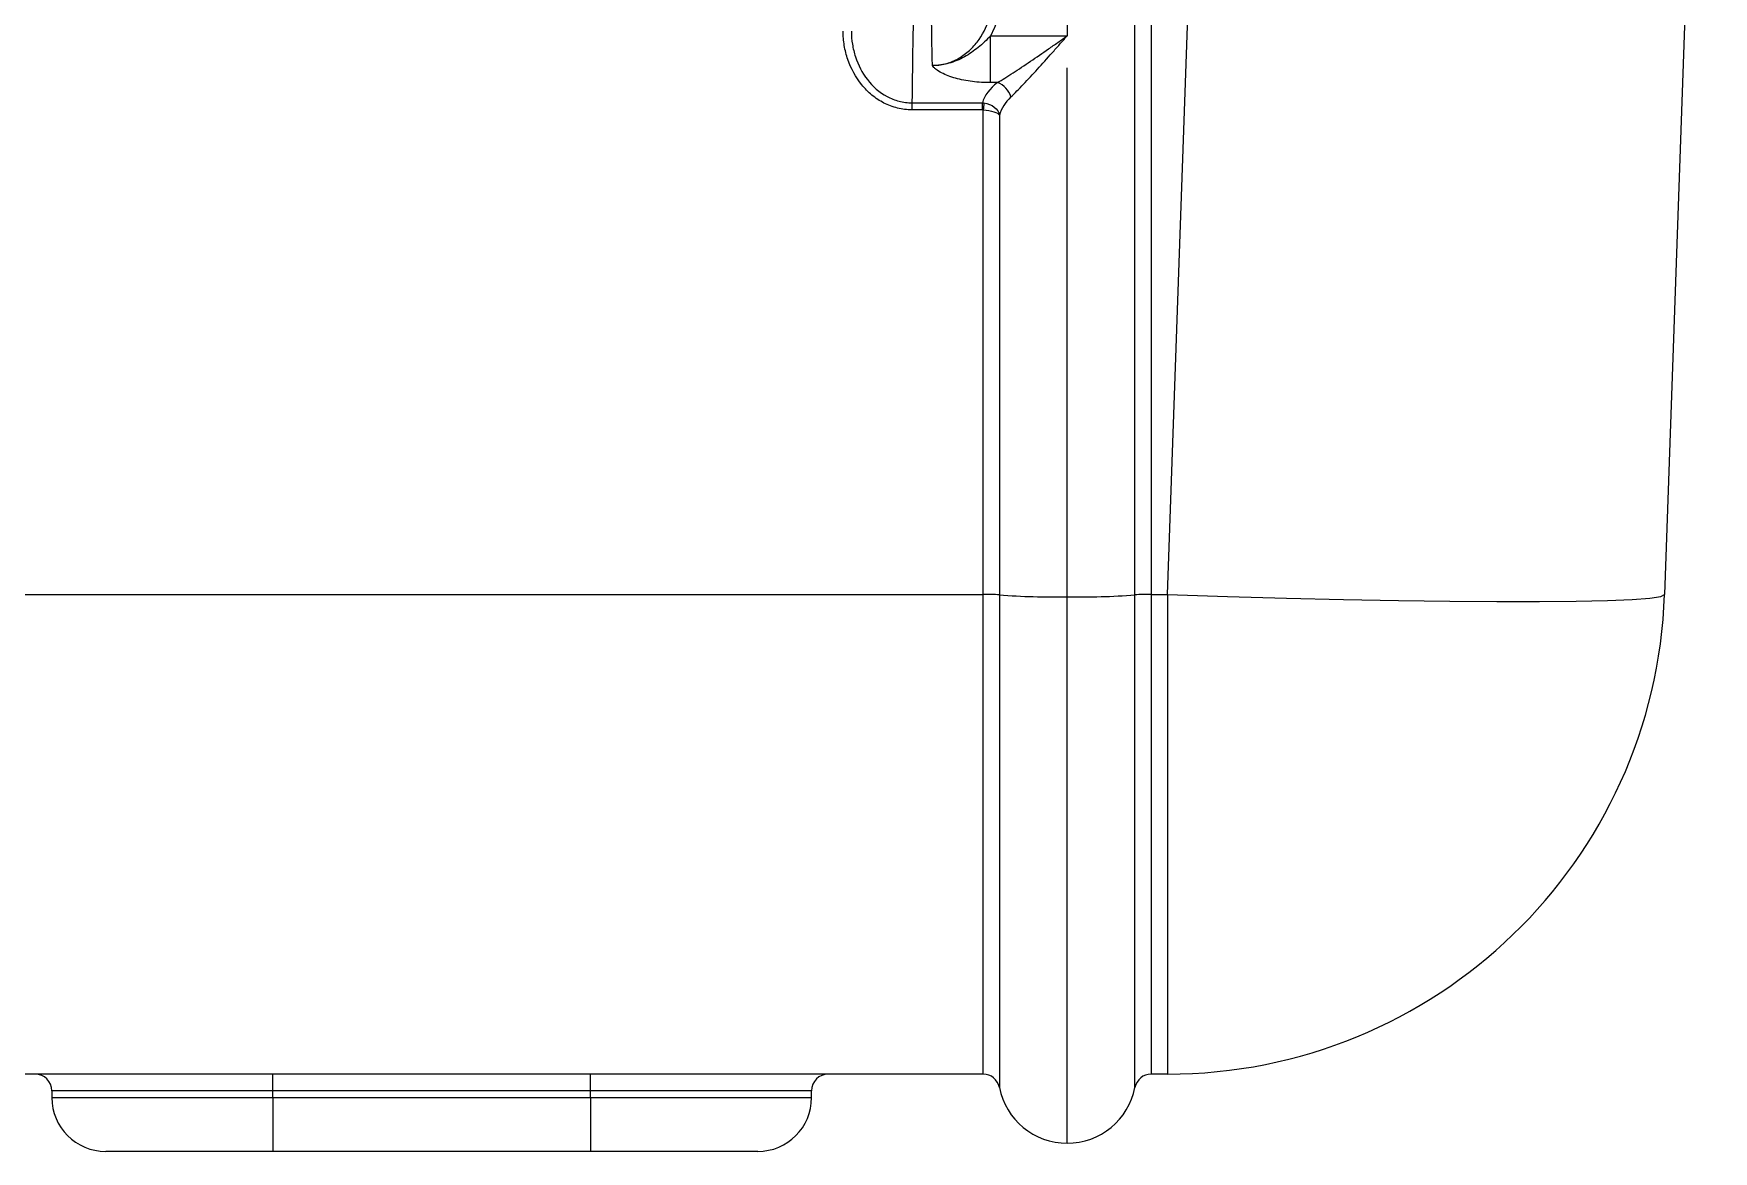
# Model space of a CAD drawing. Header units: millimetres. Extents: x 12 to 854, y 4 to 555.
# Drawn here: x 210.08 to 248.69, y 217.1 to 242.8 of the extents above; entities that cross this region are included whole.
import ezdxf

# ---------------------------------------------------------------- set-up
doc = ezdxf.new("R2010")
doc.units = ezdxf.units.MM

msp = doc.modelspace()

# ---------------------------------------------------------------- linework, layer by layer
at = {"color": 7, "linetype": 'Continuous', "lineweight": 25}
for p, q in [((233.838, 264.607), (233.838, 242.751)), ((235.396, 229.894), (235.396, 263.984)), ((235.77, 263.994), (235.77, 229.905)), ((236.145, 229.905), (237.336, 263.994)), ((248.691, 262.065), (247.568, 229.905)), ((232.076, 242.751), (233.838, 242.751)), ((232.076, 241.674), (232.076, 242.751)), ((233.838, 229.85), (233.838, 242.018)), ((232.236, 241.674), (232.076, 241.674)), ((230.272, 241.209), (231.891, 241.209)), ((230.272, 241.209), (230.272, 241.047)), ((231.891, 241.047), (230.272, 241.047)), ((231.891, 241.047), (231.891, 241.209)), ((231.907, 229.905), (231.907, 241.047)), ((232.281, 240.927), (232.281, 229.894)), ((206.56, 229.905), (231.907, 229.905)), ((231.907, 218.874), (231.907, 229.905)), ((232.281, 229.894), (232.281, 218.567)), ((233.838, 217.287), (233.838, 229.85)), ((235.396, 218.567), (235.396, 229.894)), ((235.77, 229.905), (236.145, 229.905)), ((235.77, 229.905), (235.77, 218.874)), ((236.145, 229.905), (236.145, 218.874)), ((231.907, 218.874), (206.56, 218.874)), ((215.582, 218.493), (215.582, 218.874)), ((222.885, 218.493), (222.885, 218.874)), ((236.145, 218.874), (235.77, 218.874)), ((210.502, 218.493), (210.502, 218.334)), ((222.885, 218.493), (215.582, 218.493)), ((215.582, 218.334), (215.582, 218.493)), ((215.582, 218.334), (222.885, 218.334)), ((215.582, 218.334), (215.582, 217.096)), ((222.885, 218.334), (222.885, 218.493)), ((222.885, 218.334), (222.885, 217.096)), ((227.965, 218.334), (227.965, 218.493)), ((215.582, 217.096), (211.74, 217.096)), ((222.885, 217.096), (215.582, 217.096)), ((226.726, 217.096), (222.885, 217.096))]:
    msp.add_line(p, q, dxfattribs=at)
at = {"color": 8, "linetype": 'Continuous', "lineweight": 25}
for p, q in [((215.582, 218.493), (210.502, 218.493)), ((210.502, 218.334), (215.582, 218.334)), ((227.965, 218.493), (222.885, 218.493)), ((222.885, 218.334), (227.965, 218.334))]:
    msp.add_line(p, q, dxfattribs=at)
at = {"color": 7, "linetype": 'Continuous', "lineweight": 25, "flags": 128}
msp.add_lwpolyline([(236.145, 229.905), (237.521, 229.86), (238.877, 229.821), (240.193, 229.79), (241.45, 229.766), (242.63, 229.749), (243.715, 229.741), (244.691, 229.741), (245.541, 229.749), (246.255, 229.766), (246.822, 229.79), (247.234, 229.821), (247.484, 229.86), (247.568, 229.905)], dxfattribs=at)
at = {"color": 7, "linetype": 'Continuous', "lineweight": 25}
for centre, radius, start, end in [((232.086, 241.222), 0.476, 15.0229, 71.6618), ((262.518, 238.035), 30.758, 174.0814, 174.3809), ((231.978, 225.855), 4.051, 85.7112, 91.0024), ((233.543, 246.725), 16.878, 265.7112, 271.0024), ((234.134, 246.725), 16.878, 268.9976, 274.2888), ((235.699, 225.855), 4.051, 88.9976, 94.2888), ((236.145, 230.304), 11.43, 270, 358), ((210.121, 218.493), 0.381, 0, 90), ((228.346, 218.493), 0.381, 90, 180), ((231.907, 218.493), 0.381, 11.1599, 90), ((233.838, 218.874), 1.588, 191.1599, 270), ((233.838, 218.874), 1.588, 270, 348.8401), ((235.77, 218.493), 0.381, 90, 168.8401), ((211.74, 218.334), 1.238, 180, 270), ((226.726, 218.334), 1.238, 270, 0)]:
    msp.add_arc(centre, radius, start, end, dxfattribs=at)
for centre, major_axis, ratio, end_param in [((233.838, 241.054), (1.969, 0), 0.542099, 2.995917), ((233.838, 240.718), (1.588, 0), 0.680579, 2.946815)]:
    msp.add_ellipse(centre, major_axis=major_axis, ratio=ratio, start_param=2.522072, end_param=end_param, dxfattribs=at)
for points in [[(230.382, 247.435), (230.366, 245.36), (230.289, 243.284), (230.272, 241.209)], [(230.74, 242.07), (230.713, 243.858), (230.653, 245.646), (230.64, 247.435)], [(231.891, 241.209), (231.902, 241.209), (231.912, 241.208), (231.923, 241.207)], [(231.907, 241.047), (231.902, 241.047), (231.896, 241.047), (231.891, 241.047)]]:
    msp.add_open_spline(points, degree=3, dxfattribs=at)
for points, knots in [([(230.74, 242.07), (230.841, 242.07), (230.942, 242.083), (231.135, 242.133), (231.227, 242.169), (231.404, 242.264), (231.487, 242.323), (231.639, 242.454), (231.707, 242.528), (231.892, 242.767), (231.981, 242.943), (232.074, 243.229), (232.097, 243.326), (232.128, 243.522), (232.137, 243.621), (232.137, 243.722)], [0, 0, 0, 0, 0.125, 0.125, 0.25, 0.25, 0.375, 0.375, 0.5, 0.5, 0.75, 0.75, 0.875, 0.875, 1, 1, 1, 1]), ([(232.328, 243.727), (232.326, 243.556), (232.305, 243.387), (232.242, 243.14), (232.215, 243.058), (232.153, 242.901), (232.117, 242.824), (232.076, 242.751)], [0, 0, 0, 0, 0.5, 0.5, 0.75, 0.75, 1, 1, 1, 1]), ([(230.272, 241.047), (230.159, 241.047), (230.046, 241.062), (229.831, 241.115), (229.728, 241.154), (229.528, 241.256), (229.435, 241.318), (229.265, 241.458), (229.188, 241.537), (228.975, 241.798), (228.871, 241.992), (228.762, 242.309), (228.735, 242.418), (228.698, 242.636), (228.688, 242.747), (228.687, 242.859)], [0, 0, 0, 0, 0.125, 0.125, 0.25, 0.25, 0.375, 0.375, 0.5, 0.5, 0.75, 0.75, 0.875, 0.875, 1, 1, 1, 1]), ([(228.878, 242.854), (228.879, 242.755), (228.887, 242.655), (228.918, 242.46), (228.942, 242.362), (229.034, 242.078), (229.124, 241.902), (229.37, 241.585), (229.521, 241.451), (229.786, 241.308), (229.878, 241.272), (230.022, 241.235), (230.071, 241.225), (230.171, 241.212), (230.222, 241.209), (230.272, 241.209)], [0, 0, 0, 0, 0.125, 0.125, 0.25, 0.25, 0.5, 0.5, 0.75, 0.75, 0.875, 0.875, 0.9375, 0.9375, 1, 1, 1, 1]), ([(232.076, 242.751), (231.989, 242.655), (231.895, 242.566), (231.696, 242.403), (231.59, 242.329), (231.366, 242.204), (231.246, 242.153), (230.998, 242.085), (230.869, 242.067), (230.74, 242.07)], [0, 0, 0, 0, 0.25, 0.25, 0.5, 0.5, 0.75, 0.75, 1, 1, 1, 1]), ([(232.236, 241.674), (232.346, 241.738), (232.467, 241.814), (232.722, 241.981), (232.858, 242.072), (233.131, 242.257), (233.27, 242.353), (233.482, 242.501), (233.553, 242.55), (233.696, 242.65), (233.768, 242.701), (233.838, 242.751)], [0, 0, 0, 0, 0.25, 0.25, 0.5, 0.5, 0.75, 0.75, 0.875, 0.875, 1, 1, 1, 1]), ([(232.546, 241.345), (232.634, 241.429), (232.731, 241.529), (232.937, 241.746), (233.046, 241.865), (233.267, 242.107), (233.379, 242.232), (233.55, 242.425), (233.608, 242.49), (233.723, 242.62), (233.781, 242.686), (233.838, 242.751)], [0, 0, 0, 0, 0.25, 0.25, 0.5, 0.5, 0.75, 0.75, 0.875, 0.875, 1, 1, 1, 1]), ([(232.076, 241.674), (231.935, 241.674), (231.796, 241.682), (231.593, 241.707), (231.526, 241.718), (231.397, 241.743), (231.334, 241.758), (231.155, 241.808), (231.043, 241.85), (230.904, 241.923), (230.862, 241.95), (230.808, 241.993), (230.792, 242.008), (230.763, 242.038), (230.75, 242.054), (230.74, 242.07)], [0, 0, 0, 0, 0.25, 0.25, 0.375, 0.375, 0.5, 0.5, 0.75, 0.75, 0.875, 0.875, 0.9375, 0.9375, 1, 1, 1, 1]), ([(231.907, 241.047), (231.997, 241.042), (232.085, 241.027), (232.218, 240.984), (232.264, 240.955), (232.281, 240.927)], [0, 0, 0, 0, 0.5, 0.5, 1, 1, 1, 1]), ([(231.923, 241.207), (232.013, 241.196), (232.099, 241.161), (232.226, 241.06), (232.269, 240.993), (232.281, 240.927)], [0, 0, 0, 0, 0.5, 0.5, 1, 1, 1, 1])]:
    msp.add_open_spline(points, degree=3, knots=knots, dxfattribs=at)

doc.saveas('drawing.dxf')
